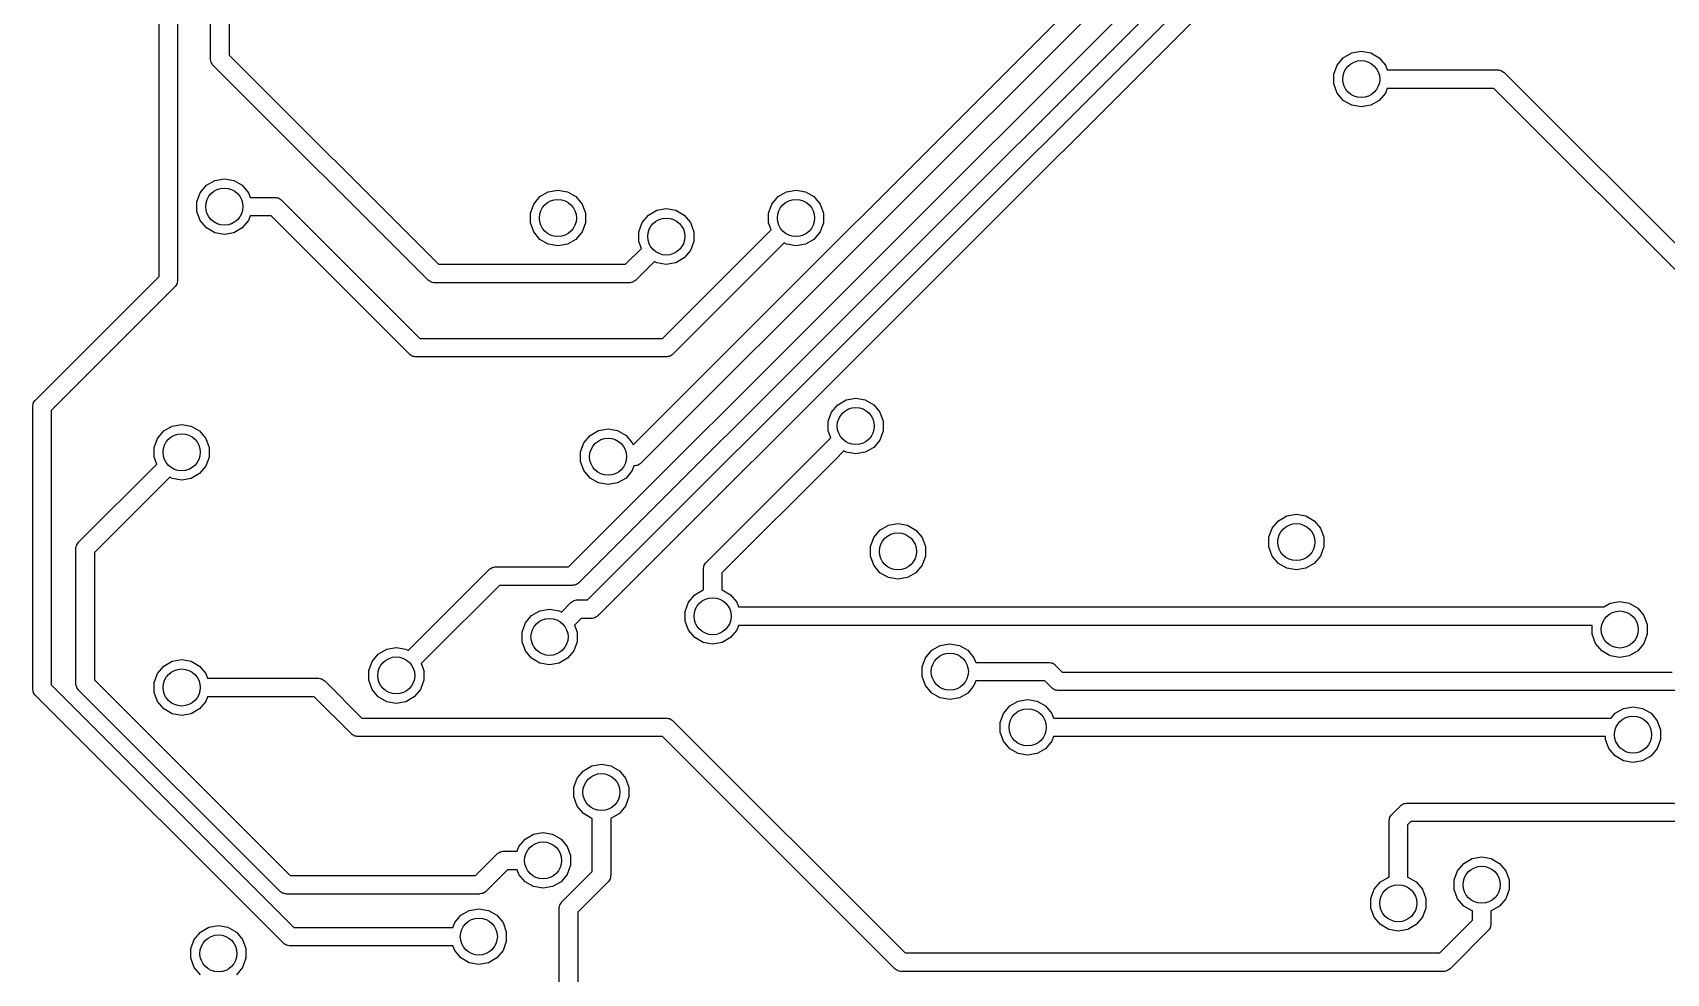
# Model space of a CAD drawing. Extents: x 0.7 to 29.5, y 0.5 to 30.7.
# Drawn here: x 0.66 to 18.29, y 10.64 to 20.8 of the extents above; entities that cross this region are included whole.
import ezdxf

# ---------------------------------------------------------------- set-up
doc = ezdxf.new("R2010")
doc.units = 0
doc.header["$MEASUREMENT"] = 0
doc.layers.add('BLACK', color=7, linetype='CONTINUOUS')

msp = doc.modelspace()

# ---------------------------------------------------------------- linework, layer by layer
at = {"layer": 'Black'}
for p, q in [((2.58108, 20.5189), (2.58108, 24.8879)), ((2.78109, 24.8879), (2.78109, 20.5603)), ((2.02649, 18.1699), (2.02649, 24.7041)), ((2.22649, 24.7455), (2.22649, 18.1285)), ((6.44616, 15.0331), (14.3438, 22.9307)), ((14.4559, 22.76), (6.55829, 14.8624)), ((7.14112, 16.35), (13.616, 22.8249)), ((13.7867, 22.7128), (7.22555, 16.1516)), ((6.65068, 14.6761), (13.6353, 21.6607)), ((13.7474, 21.49), (6.76282, 14.5054)), ((2.58185, 20.5146), (2.58108, 20.5189)), ((2.58147, 20.5102), (2.58185, 20.5146)), ((2.58485, 20.4976), (2.58147, 20.5102)), ((2.58712, 20.4847), (2.58485, 20.4976)), ((2.58932, 20.4809), (2.58712, 20.4847)), ((2.59045, 20.4767), (2.58932, 20.4809)), ((2.59795, 20.4659), (2.59045, 20.4767)), ((2.60448, 20.4546), (2.59795, 20.4659)), ((2.60785, 20.4518), (2.60448, 20.4546)), ((2.61037, 20.4482), (2.60785, 20.4518)), ((2.78109, 20.5603), (5.04142, 18.3)), ((14.7392, 20.4506), (14.8064, 20.5307)), ((14.8064, 20.5307), (14.897, 20.583)), ((14.897, 20.583), (15, 20.6011)), ((15, 20.6011), (15.103, 20.583)), ((15.103, 20.583), (15.1936, 20.5307)), ((15.1936, 20.5307), (15.2608, 20.4506)), ((4.92929, 18.1293), (2.61037, 20.4482)), ((14.7034, 20.3523), (14.7392, 20.4506)), ((14.7034, 20.2477), (14.7034, 20.3523)), ((15.2608, 20.4506), (15.2792, 20.4)), ((15.2792, 20.4), (16.4728, 20.4)), ((16.4728, 20.4), (16.4771, 20.3992)), ((16.4771, 20.3992), (16.4815, 20.3996)), ((16.4815, 20.3996), (16.4941, 20.3962)), ((16.4941, 20.3962), (16.507, 20.394)), ((16.507, 20.394), (16.5108, 20.3918)), ((16.5108, 20.3918), (16.515, 20.3906)), ((16.515, 20.3906), (16.5257, 20.3831)), ((16.5257, 20.3831), (16.537, 20.3766)), ((16.537, 20.3766), (16.5399, 20.3732)), ((16.5399, 20.3732), (16.5435, 20.3707)), ((16.5435, 20.3707), (21.0067, 15.9075)), ((14.7392, 20.1494), (14.7034, 20.2477)), ((14.8064, 20.0693), (14.7392, 20.1494)), ((15.2608, 20.1494), (15.1936, 20.0693)), ((15.2792, 20.2), (15.2608, 20.1494)), ((16.4313, 20.2), (15.2792, 20.2)), ((20.8652, 15.7661), (16.4313, 20.2)), ((14.897, 20.017), (14.8064, 20.0693)), ((15, 19.9989), (14.897, 20.017)), ((15.103, 20.017), (15, 19.9989)), ((15.1936, 20.0693), (15.103, 20.017)), ((2.6275, 19.206), (2.7305, 19.2241)), ((2.7305, 19.2241), (2.8335, 19.206)), ((2.43393, 18.9753), (2.4697, 19.0736)), ((2.4697, 19.0736), (2.53693, 19.1537)), ((2.53693, 19.1537), (2.6275, 19.206)), ((2.8335, 19.206), (2.92407, 19.1537)), ((2.92407, 19.1537), (2.9913, 19.0736)), ((2.9913, 19.0736), (3.00971, 19.023)), ((6.13643, 19.0307), (6.227, 19.083)), ((6.227, 19.083), (6.33, 19.1011)), ((6.33, 19.1011), (6.433, 19.083)), ((6.433, 19.083), (6.52357, 19.0307)), ((8.70643, 19.0307), (8.797, 19.083)), ((8.797, 19.083), (8.9, 19.1011)), ((8.9, 19.1011), (9.003, 19.083)), ((9.003, 19.083), (9.09357, 19.0307)), ((2.43393, 18.8707), (2.43393, 18.9753)), ((2.4697, 18.7724), (2.43393, 18.8707)), ((3.00971, 19.023), (3.277, 19.023)), ((3.277, 19.023), (3.28133, 19.0222)), ((3.28133, 19.0222), (3.28571, 19.0226)), ((3.28571, 19.0226), (3.29833, 19.0192)), ((3.29833, 19.0192), (3.3112, 19.017)), ((3.3112, 19.017), (3.31501, 19.0148)), ((3.31501, 19.0148), (3.31926, 19.0136)), ((3.31926, 19.0136), (3.32997, 19.0061)), ((3.32997, 19.0061), (3.34128, 18.9996)), ((3.34128, 18.9996), (3.34411, 18.9962)), ((3.34411, 18.9962), (3.34771, 18.9937)), ((3.34771, 18.9937), (4.84142, 17.5)), ((6.03343, 18.8523), (6.0692, 18.9506)), ((6.0692, 18.9506), (6.13643, 19.0307)), ((6.52357, 19.0307), (6.5908, 18.9506)), ((6.5908, 18.9506), (6.62657, 18.8523)), ((7.30643, 18.8307), (7.397, 18.883)), ((7.397, 18.883), (7.5, 18.9011)), ((7.5, 18.9011), (7.603, 18.883)), ((7.603, 18.883), (7.69357, 18.8307)), ((8.60343, 18.8523), (8.6392, 18.9506)), ((8.6392, 18.9506), (8.70643, 19.0307)), ((9.09357, 19.0307), (9.1608, 18.9506)), ((9.1608, 18.9506), (9.19657, 18.8523)), ((2.53693, 18.6923), (2.4697, 18.7724)), ((2.6275, 18.64), (2.53693, 18.6923)), ((2.92407, 18.6923), (2.8335, 18.64)), ((2.9913, 18.7724), (2.92407, 18.6923)), ((3.00971, 18.823), (2.9913, 18.7724)), ((3.23558, 18.823), (3.00971, 18.823)), ((4.72929, 17.3293), (3.23558, 18.823)), ((6.03343, 18.7477), (6.03343, 18.8523)), ((6.0692, 18.6494), (6.03343, 18.7477)), ((6.62657, 18.7477), (6.5908, 18.6494)), ((6.62657, 18.8523), (6.62657, 18.7477)), ((7.20343, 18.6523), (7.2392, 18.7506)), ((7.2392, 18.7506), (7.30643, 18.8307)), ((7.69357, 18.8307), (7.7608, 18.7506)), ((7.7608, 18.7506), (7.79657, 18.6523)), ((8.60343, 18.7477), (8.60343, 18.8523)), ((8.63088, 18.6723), (8.60343, 18.7477)), ((9.19657, 18.7477), (9.1608, 18.6494)), ((9.19657, 18.8523), (9.19657, 18.7477)), ((2.7305, 18.6219), (2.6275, 18.64)), ((2.8335, 18.64), (2.7305, 18.6219)), ((6.13643, 18.5693), (6.0692, 18.6494)), ((6.227, 18.517), (6.13643, 18.5693)), ((6.33, 18.4989), (6.227, 18.517)), ((6.433, 18.517), (6.33, 18.4989)), ((6.52357, 18.5693), (6.433, 18.517)), ((6.5908, 18.6494), (6.52357, 18.5693)), ((7.20343, 18.5477), (7.20343, 18.6523)), ((7.23088, 18.4723), (7.20343, 18.5477)), ((7.45858, 17.5), (8.63088, 18.6723)), ((8.77255, 18.5311), (7.57071, 17.3293)), ((7.79657, 18.5477), (7.7608, 18.4494)), ((7.79657, 18.6523), (7.79657, 18.5477)), ((8.797, 18.517), (8.77255, 18.5311)), ((8.9, 18.4989), (8.797, 18.517)), ((9.003, 18.517), (8.9, 18.4989)), ((9.09357, 18.5693), (9.003, 18.517)), ((9.1608, 18.6494), (9.09357, 18.5693)), ((7.05858, 18.3), (7.23088, 18.4723)), ((7.69357, 18.3693), (7.603, 18.317)), ((7.7608, 18.4494), (7.69357, 18.3693)), ((0.69129, 16.8347), (2.02649, 18.1699)), ((5.04142, 18.3), (7.05858, 18.3)), ((7.37255, 18.3311), (7.17071, 18.1293)), ((7.397, 18.317), (7.37255, 18.3311)), ((7.5, 18.2989), (7.397, 18.317)), ((7.603, 18.317), (7.5, 18.2989)), ((2.1972, 18.0578), (0.862, 16.7226)), ((2.19972, 18.0614), (2.1972, 18.0578)), ((2.20309, 18.0642), (2.19972, 18.0614)), ((2.20962, 18.0755), (2.20309, 18.0642)), ((2.21712, 18.0862), (2.20962, 18.0755)), ((2.21826, 18.0905), (2.21712, 18.0862)), ((2.22046, 18.0943), (2.21826, 18.0905)), ((2.22273, 18.1072), (2.22046, 18.0943)), ((2.22611, 18.1198), (2.22273, 18.1072)), ((2.22649, 18.1285), (2.22572, 18.1242)), ((2.22572, 18.1242), (2.22611, 18.1198)), ((4.93289, 18.1268), (4.92929, 18.1293)), ((4.93572, 18.1234), (4.93289, 18.1268)), ((4.94703, 18.1169), (4.93572, 18.1234)), ((4.95774, 18.1094), (4.94703, 18.1169)), ((4.96199, 18.1082), (4.95774, 18.1094)), ((4.9658, 18.106), (4.96199, 18.1082)), ((4.97867, 18.1038), (4.9658, 18.106)), ((4.99128, 18.1004), (4.97867, 18.1038)), ((4.99567, 18.1008), (4.99128, 18.1004)), ((5, 18.1), (4.99567, 18.1008)), ((7.1, 18.1), (5, 18.1)), ((7.10433, 18.1008), (7.1, 18.1)), ((7.10872, 18.1004), (7.10433, 18.1008)), ((7.12133, 18.1038), (7.10872, 18.1004)), ((7.1342, 18.106), (7.12133, 18.1038)), ((7.13801, 18.1082), (7.1342, 18.106)), ((7.14226, 18.1094), (7.13801, 18.1082)), ((7.15297, 18.1169), (7.14226, 18.1094)), ((7.16428, 18.1234), (7.15297, 18.1169)), ((7.16711, 18.1268), (7.16428, 18.1234)), ((7.17071, 18.1293), (7.16711, 18.1268)), ((4.84142, 17.5), (7.3, 17.5)), ((7.3, 17.5), (7.45858, 17.5)), ((4.73289, 17.3268), (4.72929, 17.3293)), ((4.73572, 17.3234), (4.73289, 17.3268)), ((4.74704, 17.3169), (4.73572, 17.3234)), ((4.75774, 17.3094), (4.74704, 17.3169)), ((4.76199, 17.3082), (4.75774, 17.3094)), ((4.7658, 17.306), (4.76199, 17.3082)), ((4.77867, 17.3038), (4.7658, 17.306)), ((4.79128, 17.3004), (4.77867, 17.3038)), ((4.79567, 17.3008), (4.79128, 17.3004)), ((4.8, 17.3), (4.79567, 17.3008)), ((7.3, 17.3), (4.8, 17.3)), ((7.5, 17.3), (7.3, 17.3)), ((7.50433, 17.3008), (7.5, 17.3)), ((7.50871, 17.3004), (7.50433, 17.3008)), ((7.52133, 17.3038), (7.50871, 17.3004)), ((7.5342, 17.306), (7.52133, 17.3038)), ((7.53801, 17.3082), (7.5342, 17.306)), ((7.54226, 17.3094), (7.53801, 17.3082)), ((7.55297, 17.3169), (7.54226, 17.3094)), ((7.56428, 17.3234), (7.55297, 17.3169)), ((7.56711, 17.3268), (7.56428, 17.3234)), ((7.57071, 17.3293), (7.56711, 17.3268)), ((0.662, 16.764), (0.66276, 16.7683)), ((0.662, 13.716), (0.662, 16.764)), ((0.66238, 16.7727), (0.66576, 16.7853)), ((0.66276, 16.7683), (0.66238, 16.7727)), ((0.66576, 16.7853), (0.66803, 16.7982)), ((0.66803, 16.7982), (0.67023, 16.802)), ((0.67023, 16.802), (0.67137, 16.8063)), ((0.67137, 16.8063), (0.67887, 16.817)), ((0.67887, 16.817), (0.6854, 16.8283)), ((0.6854, 16.8283), (0.68876, 16.8311)), ((0.68876, 16.8311), (0.69129, 16.8347)), ((9.28444, 16.7038), (9.35166, 16.784)), ((9.35166, 16.784), (9.44224, 16.8362)), ((9.44224, 16.8362), (9.54524, 16.8544)), ((9.54524, 16.8544), (9.64823, 16.8362)), ((9.64823, 16.8362), (9.73881, 16.784)), ((9.73881, 16.784), (9.80604, 16.7038)), ((0.862, 16.7226), (0.862, 13.7574)), ((9.24867, 16.6056), (9.28444, 16.7038)), ((9.24867, 16.501), (9.24867, 16.6056)), ((9.80604, 16.7038), (9.84181, 16.6056)), ((9.84181, 16.6056), (9.84181, 16.501)), ((1.97343, 16.3223), (2.0092, 16.4206)), ((2.0092, 16.4206), (2.07643, 16.5007)), ((2.07643, 16.5007), (2.167, 16.553)), ((2.167, 16.553), (2.27, 16.5711)), ((2.27, 16.5711), (2.373, 16.553)), ((2.373, 16.553), (2.46357, 16.5007)), ((2.46357, 16.5007), (2.5308, 16.4206)), ((2.5308, 16.4206), (2.56657, 16.3223)), ((6.6112, 16.3729), (6.67842, 16.453)), ((6.67842, 16.453), (6.769, 16.5053)), ((6.769, 16.5053), (6.872, 16.5235)), ((6.872, 16.5235), (6.975, 16.5053)), ((6.975, 16.5053), (7.06557, 16.453)), ((7.06557, 16.453), (7.1328, 16.3729)), ((9.17453, 16.324), (9.27611, 16.4256)), ((9.27611, 16.4256), (9.24867, 16.501)), ((9.80604, 16.4027), (9.73881, 16.3226)), ((9.84181, 16.501), (9.80604, 16.4027)), ((1.97343, 16.2177), (1.97343, 16.3223)), ((2.56657, 16.3223), (2.56657, 16.2177)), ((6.57543, 16.2746), (6.6112, 16.3729)), ((6.57543, 16.17), (6.57543, 16.2746)), ((7.1328, 16.3729), (7.14112, 16.35)), ((7.92929, 15.0787), (9.17452, 16.324)), ((9.17452, 16.324), (9.17453, 16.324)), ((9.41779, 16.2844), (9.31595, 16.1826)), ((9.44224, 16.2703), (9.41779, 16.2844)), ((9.54524, 16.2521), (9.44224, 16.2703)), ((9.64823, 16.2703), (9.54524, 16.2521)), ((9.73881, 16.3226), (9.64823, 16.2703)), ((1.15789, 15.2993), (2.00088, 16.1423)), ((2.00088, 16.1423), (1.97343, 16.2177)), ((2.5308, 16.1194), (2.46357, 16.0393)), ((2.56657, 16.2177), (2.5308, 16.1194)), ((6.6112, 16.0718), (6.57543, 16.17)), ((6.67842, 15.9916), (6.6112, 16.0718)), ((7.1328, 16.0718), (7.06557, 15.9916)), ((7.15121, 16.1223), (7.1328, 16.0718)), ((7.15484, 16.1223), (7.15121, 16.1223)), ((7.15917, 16.1231), (7.15484, 16.1223)), ((7.16355, 16.1227), (7.15917, 16.1231)), ((7.17617, 16.1261), (7.16355, 16.1227)), ((7.18904, 16.1284), (7.17617, 16.1261)), ((7.19285, 16.1306), (7.18904, 16.1284)), ((7.1971, 16.1317), (7.19285, 16.1306)), ((7.20781, 16.1392), (7.1971, 16.1317)), ((7.21912, 16.1457), (7.20781, 16.1392)), ((7.22195, 16.1491), (7.21912, 16.1457)), ((7.22555, 16.1516), (7.22195, 16.1491)), ((9.31595, 16.1826), (8.1, 14.9666)), ((9.31595, 16.1826), (9.31595, 16.1826)), ((2.14255, 16.0011), (1.3286, 15.1872)), ((2.167, 15.987), (2.14255, 16.0011)), ((2.27, 15.9689), (2.167, 15.987)), ((2.373, 15.987), (2.27, 15.9689)), ((2.46357, 16.0393), (2.373, 15.987)), ((6.769, 15.9393), (6.67842, 15.9916)), ((6.872, 15.9212), (6.769, 15.9393)), ((6.975, 15.9393), (6.872, 15.9212)), ((7.06557, 15.9916), (6.975, 15.9393)), ((14.0392, 15.4506), (14.1064, 15.5307)), ((14.1064, 15.5307), (14.197, 15.583)), ((14.197, 15.583), (14.3, 15.6011)), ((14.3, 15.6011), (14.403, 15.583)), ((14.403, 15.583), (14.4936, 15.5307)), ((14.4936, 15.5307), (14.5608, 15.4506)), ((9.70343, 15.2523), (9.7392, 15.3506)), ((9.7392, 15.3506), (9.80643, 15.4307)), ((9.80643, 15.4307), (9.897, 15.483)), ((9.897, 15.483), (10, 15.5011)), ((10, 15.5011), (10.103, 15.483)), ((10.103, 15.483), (10.1936, 15.4307)), ((10.1936, 15.4307), (10.2608, 15.3506)), ((10.2608, 15.3506), (10.2966, 15.2523)), ((14.0034, 15.3523), (14.0392, 15.4506)), ((14.0034, 15.2477), (14.0034, 15.3523)), ((14.5608, 15.4506), (14.5966, 15.3523)), ((14.5966, 15.3523), (14.5966, 15.2477)), ((1.1286, 15.2286), (1.12936, 15.2329)), ((1.1286, 13.7714), (1.1286, 15.2286)), ((1.12898, 15.2373), (1.13236, 15.2499)), ((1.12936, 15.2329), (1.12898, 15.2373)), ((1.13236, 15.2499), (1.13463, 15.2628)), ((1.13463, 15.2628), (1.13683, 15.2666)), ((1.13683, 15.2666), (1.13797, 15.2709)), ((1.13797, 15.2709), (1.14547, 15.2816)), ((1.14547, 15.2816), (1.152, 15.2929)), ((1.152, 15.2929), (1.15536, 15.2957)), ((1.15536, 15.2957), (1.15789, 15.2993)), ((1.3286, 15.1872), (1.3286, 13.8128)), ((9.70343, 15.1477), (9.70343, 15.2523)), ((10.2966, 15.2523), (10.2966, 15.1477)), ((14.0392, 15.1494), (14.0034, 15.2477)), ((14.5966, 15.2477), (14.5608, 15.1494)), ((4.81513, 14.2307), (5.5882, 15.0038)), ((5.5882, 15.0038), (5.5918, 15.0063)), ((5.5918, 15.0063), (5.59463, 15.0097)), ((5.59463, 15.0097), (5.60595, 15.0162)), ((5.60595, 15.0162), (5.61665, 15.0237)), ((5.61665, 15.0237), (5.6209, 15.0248)), ((5.6209, 15.0248), (5.62471, 15.0271)), ((5.62471, 15.0271), (5.63758, 15.0293)), ((5.63758, 15.0293), (5.6502, 15.0327)), ((5.6502, 15.0327), (5.65458, 15.0323)), ((5.65458, 15.0323), (5.65891, 15.0331)), ((5.65891, 15.0331), (6.44616, 15.0331)), ((7.9, 15.008), (7.90076, 15.0124)), ((7.9, 14.7835), (7.9, 15.008)), ((7.90038, 15.0167), (7.90376, 15.0294)), ((7.90076, 15.0124), (7.90038, 15.0167)), ((7.90376, 15.0294), (7.90603, 15.0422)), ((7.90603, 15.0422), (7.90823, 15.046)), ((7.90823, 15.046), (7.90937, 15.0503)), ((7.90937, 15.0503), (7.91687, 15.061)), ((7.91687, 15.061), (7.9234, 15.0723)), ((7.9234, 15.0723), (7.92676, 15.0751)), ((7.92676, 15.0751), (7.92929, 15.0787)), ((9.7392, 15.0494), (9.70343, 15.1477)), ((9.80643, 14.9693), (9.7392, 15.0494)), ((10.2608, 15.0494), (10.1936, 14.9693)), ((10.2966, 15.1477), (10.2608, 15.0494)), ((14.1064, 15.0693), (14.0392, 15.1494)), ((14.197, 15.017), (14.1064, 15.0693)), ((14.3, 14.9989), (14.197, 15.017)), ((14.403, 15.017), (14.3, 14.9989)), ((14.4936, 15.0693), (14.403, 15.017)), ((14.5608, 15.1494), (14.4936, 15.0693)), ((5.70033, 14.8331), (4.95655, 14.0893)), ((6.48758, 14.8331), (5.70033, 14.8331)), ((6.49192, 14.8338), (6.48758, 14.8331)), ((6.4963, 14.8335), (6.49192, 14.8338)), ((6.50892, 14.8368), (6.4963, 14.8335)), ((6.52178, 14.8391), (6.50892, 14.8368)), ((6.52559, 14.8413), (6.52178, 14.8391)), ((6.52984, 14.8425), (6.52559, 14.8413)), ((6.54055, 14.8499), (6.52984, 14.8425)), ((6.55186, 14.8565), (6.54055, 14.8499)), ((6.55469, 14.8598), (6.55186, 14.8565)), ((6.55829, 14.8624), (6.55469, 14.8598)), ((8.1, 14.9666), (8.1, 14.7835)), ((9.897, 14.917), (9.80643, 14.9693)), ((10, 14.8989), (9.897, 14.917)), ((10.103, 14.917), (10, 14.8989)), ((10.1936, 14.9693), (10.103, 14.917)), ((6.36744, 14.545), (6.46928, 14.6468)), ((6.46928, 14.6468), (6.47288, 14.6494)), ((6.47288, 14.6494), (6.47571, 14.6527)), ((6.47571, 14.6527), (6.48703, 14.6593)), ((6.48703, 14.6593), (6.49773, 14.6667)), ((6.49773, 14.6667), (6.50198, 14.6679)), ((6.50198, 14.6679), (6.50579, 14.6701)), ((6.50579, 14.6701), (6.51865, 14.6724)), ((6.51865, 14.6724), (6.53127, 14.6757)), ((6.53127, 14.6757), (6.53566, 14.6754)), ((6.53566, 14.6754), (6.53999, 14.6761)), ((6.53999, 14.6761), (6.65068, 14.6761)), ((7.70343, 14.5523), (7.7392, 14.6506)), ((7.7392, 14.6506), (7.80643, 14.7307)), ((7.80643, 14.7307), (7.897, 14.783)), ((7.897, 14.783), (7.9, 14.7835)), ((8.1, 14.7835), (8.103, 14.783)), ((8.103, 14.783), (8.19357, 14.7307)), ((8.19357, 14.7307), (8.2608, 14.6506)), ((8.2608, 14.6506), (8.27921, 14.6)), ((17.6185, 14.6), (17.687, 14.6395)), ((17.687, 14.6395), (17.79, 14.6577)), ((17.79, 14.6577), (17.893, 14.6395)), ((17.893, 14.6395), (17.9835, 14.5872)), ((5.97919, 14.4267), (6.04642, 14.5068)), ((6.04642, 14.5068), (6.13699, 14.5591)), ((6.13699, 14.5591), (6.23999, 14.5773)), ((6.23999, 14.5773), (6.34299, 14.5591)), ((6.34299, 14.5591), (6.36744, 14.545)), ((6.58141, 14.4761), (6.50911, 14.4038)), ((6.6921, 14.4761), (6.58141, 14.4761)), ((6.69644, 14.4769), (6.6921, 14.4761)), ((6.70082, 14.4765), (6.69644, 14.4769)), ((6.71344, 14.4799), (6.70082, 14.4765)), ((6.72631, 14.4821), (6.71344, 14.4799)), ((6.73012, 14.4843), (6.72631, 14.4821)), ((6.73437, 14.4855), (6.73012, 14.4843)), ((6.74507, 14.493), (6.73437, 14.4855)), ((6.75638, 14.4995), (6.74507, 14.493)), ((6.75921, 14.5029), (6.75638, 14.4995)), ((6.76282, 14.5054), (6.75921, 14.5029)), ((7.70343, 14.4477), (7.70343, 14.5523)), ((8.27921, 14.6), (17.6185, 14.6)), ((17.9835, 14.5872), (18.0508, 14.5071)), ((18.0508, 14.5071), (18.0865, 14.4088)), ((5.94342, 14.3284), (5.97919, 14.4267)), ((5.94342, 14.2238), (5.94342, 14.3284)), ((6.50911, 14.4038), (6.53656, 14.3284)), ((6.53656, 14.3284), (6.53656, 14.2238)), ((7.7392, 14.3494), (7.70343, 14.4477)), ((7.80643, 14.2693), (7.7392, 14.3494)), ((8.2608, 14.3494), (8.19357, 14.2693)), ((8.27921, 14.4), (8.2608, 14.3494)), ((17.4934, 14.4), (8.27921, 14.4)), ((17.4934, 14.3043), (17.4934, 14.4)), ((17.5292, 14.206), (17.4934, 14.3043)), ((18.0865, 14.3043), (18.0508, 14.206)), ((18.0865, 14.4088), (18.0865, 14.3043)), ((4.39227, 14.0907), (4.48284, 14.143)), ((4.48284, 14.143), (4.58584, 14.1612)), ((4.58584, 14.1612), (4.68884, 14.143)), ((4.68884, 14.143), (4.71329, 14.1289)), ((4.71329, 14.1289), (4.81512, 14.2307)), ((4.81512, 14.2307), (4.81513, 14.2307)), ((5.97919, 14.1255), (5.94342, 14.2238)), ((6.04642, 14.0454), (5.97919, 14.1255)), ((6.50079, 14.1255), (6.43356, 14.0454)), ((6.53656, 14.2238), (6.50079, 14.1255)), ((7.897, 14.217), (7.80643, 14.2693)), ((8, 14.1989), (7.897, 14.217)), ((8.103, 14.217), (8, 14.1989)), ((8.19357, 14.2693), (8.103, 14.217)), ((10.2992, 14.0516), (10.3664, 14.1317)), ((10.3664, 14.1317), (10.457, 14.184)), ((10.457, 14.184), (10.56, 14.2022)), ((10.56, 14.2022), (10.663, 14.184)), ((10.663, 14.184), (10.7536, 14.1317)), ((10.7536, 14.1317), (10.8208, 14.0516)), ((17.5964, 14.1259), (17.5292, 14.206)), ((17.687, 14.0736), (17.5964, 14.1259)), ((17.9835, 14.1259), (17.893, 14.0736)), ((18.0508, 14.206), (17.9835, 14.1259)), ((2.0092, 13.8806), (2.07643, 13.9607)), ((2.07643, 13.9607), (2.167, 14.013)), ((2.167, 14.013), (2.27, 14.0311)), ((2.27, 14.0311), (2.373, 14.013)), ((2.373, 14.013), (2.46357, 13.9607)), ((2.46357, 13.9607), (2.5308, 13.8806)), ((4.28927, 13.9123), (4.32504, 14.0106)), ((4.32504, 14.0106), (4.39227, 14.0907)), ((4.95655, 14.0893), (4.85496, 13.9877)), ((4.85496, 13.9877), (4.88241, 13.9123)), ((4.95655, 14.0893), (4.95655, 14.0893)), ((6.13699, 13.9931), (6.04642, 14.0454)), ((6.23999, 13.975), (6.13699, 13.9931)), ((6.34299, 13.9931), (6.23999, 13.975)), ((6.43356, 14.0454), (6.34299, 13.9931)), ((10.2634, 13.9533), (10.2992, 14.0516)), ((10.2634, 13.8487), (10.2634, 13.9533)), ((10.8208, 14.0516), (10.8392, 14.001)), ((10.8392, 14.001), (10.9843, 14.001)), ((10.9843, 14.001), (11.6278, 14.001)), ((11.6278, 14.001), (11.6321, 14.0003)), ((11.6321, 14.0003), (11.6365, 14.0006)), ((11.6365, 14.0006), (11.6491, 13.9973)), ((11.6491, 13.9973), (11.662, 13.995)), ((11.662, 13.995), (11.6658, 13.9928)), ((11.6658, 13.9928), (11.67, 13.9916)), ((11.67, 13.9916), (11.6808, 13.9842)), ((11.6808, 13.9842), (11.6921, 13.9776)), ((11.6921, 13.9776), (11.6949, 13.9743)), ((11.6949, 13.9743), (11.6985, 13.9717)), ((11.6985, 13.9717), (11.7737, 13.8965)), ((17.79, 14.0554), (17.687, 14.0736)), ((17.893, 14.0736), (17.79, 14.0554)), ((0.862, 13.7574), (3.47943, 11.14)), ((1.12936, 13.7671), (1.1286, 13.7714)), ((1.12898, 13.7627), (1.12936, 13.7671)), ((1.13236, 13.7501), (1.12898, 13.7627)), ((1.3286, 13.8128), (3.44142, 11.7)), ((1.97343, 13.7823), (2.0092, 13.8806)), ((1.97343, 13.6777), (1.97343, 13.7823)), ((2.5308, 13.8806), (2.54921, 13.83)), ((2.54921, 13.83), (3.74276, 13.83)), ((3.74276, 13.83), (3.7471, 13.8292)), ((3.7471, 13.8292), (3.75148, 13.8296)), ((3.75148, 13.8296), (3.7641, 13.8262)), ((3.7641, 13.8262), (3.77696, 13.824)), ((3.77696, 13.824), (3.78077, 13.8218)), ((3.78077, 13.8218), (3.78502, 13.8206)), ((3.78502, 13.8206), (3.79573, 13.8131)), ((3.79573, 13.8131), (3.80704, 13.8066)), ((3.80704, 13.8066), (3.80987, 13.8032)), ((3.80987, 13.8032), (3.81347, 13.8007)), ((3.81347, 13.8007), (4.21418, 13.4)), ((4.28927, 13.8077), (4.28927, 13.9123)), ((4.32504, 13.7094), (4.28927, 13.8077)), ((4.88241, 13.8077), (4.84664, 13.7094)), ((4.88241, 13.9123), (4.88241, 13.8077)), ((10.2992, 13.7504), (10.2634, 13.8487)), ((10.8392, 13.801), (10.8208, 13.7504)), ((10.9843, 13.801), (10.8392, 13.801)), ((11.5864, 13.801), (10.9843, 13.801)), ((11.6616, 13.7258), (11.5864, 13.801)), ((11.7737, 13.8965), (18.3551, 13.8965)), ((0.66276, 13.7117), (0.662, 13.716)), ((0.66238, 13.7073), (0.66276, 13.7117)), ((0.66576, 13.6947), (0.66238, 13.7073)), ((0.66803, 13.6818), (0.66576, 13.6947)), ((0.67023, 13.678), (0.66803, 13.6818)), ((0.67137, 13.6737), (0.67023, 13.678)), ((0.67887, 13.663), (0.67137, 13.6737)), ((0.6854, 13.6517), (0.67887, 13.663)), ((0.68876, 13.6489), (0.6854, 13.6517)), ((0.69129, 13.6453), (0.68876, 13.6489)), ((3.3673, 10.9693), (0.69129, 13.6453)), ((1.13463, 13.7372), (1.13236, 13.7501)), ((1.13683, 13.7334), (1.13463, 13.7372)), ((1.13797, 13.7291), (1.13683, 13.7334)), ((1.14547, 13.7184), (1.13797, 13.7291)), ((1.152, 13.7071), (1.14547, 13.7184)), ((1.15536, 13.7043), (1.152, 13.7071)), ((1.15789, 13.7007), (1.15536, 13.7043)), ((3.32929, 11.5293), (1.15789, 13.7007)), ((2.0092, 13.5794), (1.97343, 13.6777)), ((2.07643, 13.4993), (2.0092, 13.5794)), ((2.5308, 13.5794), (2.46357, 13.4993)), ((2.54921, 13.63), (2.5308, 13.5794)), ((3.70134, 13.63), (2.54921, 13.63)), ((4.10205, 13.2293), (3.70134, 13.63)), ((4.39227, 13.6293), (4.32504, 13.7094)), ((4.48284, 13.577), (4.39227, 13.6293)), ((4.58584, 13.5589), (4.48284, 13.577)), ((4.68884, 13.577), (4.58584, 13.5589)), ((4.77941, 13.6293), (4.68884, 13.577)), ((4.84664, 13.7094), (4.77941, 13.6293)), ((10.3664, 13.6703), (10.2992, 13.7504)), ((10.457, 13.618), (10.3664, 13.6703)), ((10.56, 13.5999), (10.457, 13.618)), ((10.663, 13.618), (10.56, 13.5999)), ((10.7536, 13.6703), (10.663, 13.618)), ((10.8208, 13.7504), (10.7536, 13.6703)), ((11.2064, 13.5307), (11.297, 13.583)), ((11.297, 13.583), (11.4, 13.6011)), ((11.4, 13.6011), (11.503, 13.583)), ((11.503, 13.583), (11.5936, 13.5307)), ((11.6652, 13.7233), (11.6616, 13.7258)), ((11.668, 13.7199), (11.6652, 13.7233)), ((11.6793, 13.7134), (11.668, 13.7199)), ((11.69, 13.7059), (11.6793, 13.7134)), ((11.6943, 13.7048), (11.69, 13.7059)), ((11.6981, 13.7026), (11.6943, 13.7048)), ((11.7109, 13.7003), (11.6981, 13.7026)), ((11.7236, 13.6969), (11.7109, 13.7003)), ((11.7279, 13.6973), (11.7236, 13.6969)), ((11.7323, 13.6965), (11.7279, 13.6973)), ((18.3965, 13.6965), (11.7323, 13.6965)), ((2.167, 13.447), (2.07643, 13.4993)), ((2.27, 13.4289), (2.167, 13.447)), ((2.373, 13.447), (2.27, 13.4289)), ((2.46357, 13.4993), (2.373, 13.447)), ((4.21418, 13.4), (7.5, 13.4)), ((7.5, 13.4), (7.50433, 13.3992)), ((7.50433, 13.3992), (7.50871, 13.3996)), ((7.50871, 13.3996), (7.52133, 13.3962)), ((11.1034, 13.3523), (11.1392, 13.4506)), ((11.1392, 13.4506), (11.2064, 13.5307)), ((11.5936, 13.5307), (11.6608, 13.4506)), ((11.6608, 13.4506), (11.6792, 13.4)), ((11.6792, 13.4), (17.6968, 13.4)), ((17.6968, 13.4), (17.7403, 13.4518)), ((17.7403, 13.4518), (17.8308, 13.504)), ((17.8308, 13.504), (17.9338, 13.5222)), ((17.9338, 13.5222), (18.0368, 13.504)), ((18.0368, 13.504), (18.1274, 13.4518)), ((18.1274, 13.4518), (18.1946, 13.3716)), ((4.10566, 13.2268), (4.10205, 13.2293)), ((4.10848, 13.2234), (4.10566, 13.2268)), ((4.11979, 13.2169), (4.10848, 13.2234)), ((7.52133, 13.3962), (7.5342, 13.394)), ((7.5342, 13.394), (7.53801, 13.3918)), ((7.53801, 13.3918), (7.54226, 13.3906)), ((7.54226, 13.3906), (7.55297, 13.3831)), ((7.55297, 13.3831), (7.56428, 13.3766)), ((7.56428, 13.3766), (7.56711, 13.3732)), ((7.56711, 13.3732), (7.57071, 13.3707)), ((7.57071, 13.3707), (10.0774, 10.864)), ((11.1034, 13.2477), (11.1034, 13.3523)), ((11.1392, 13.1494), (11.1034, 13.2477)), ((18.1946, 13.3716), (18.2304, 13.2734)), ((18.2304, 13.2734), (18.2304, 13.1688)), ((4.1305, 13.2094), (4.11979, 13.2169)), ((4.13475, 13.2082), (4.1305, 13.2094)), ((4.13856, 13.206), (4.13475, 13.2082)), ((4.15143, 13.2038), (4.13856, 13.206)), ((4.16405, 13.2004), (4.15143, 13.2038)), ((4.16843, 13.2008), (4.16405, 13.2004)), ((4.17276, 13.2), (4.16843, 13.2008)), ((7.45858, 13.2), (4.17276, 13.2)), ((9.96528, 10.6933), (7.45858, 13.2)), ((11.2064, 13.0693), (11.1392, 13.1494)), ((11.297, 13.017), (11.2064, 13.0693)), ((11.5936, 13.0693), (11.503, 13.017)), ((11.6608, 13.1494), (11.5936, 13.0693)), ((11.6792, 13.2), (11.6608, 13.1494)), ((17.6373, 13.2), (11.6792, 13.2)), ((17.6373, 13.1688), (17.6373, 13.2)), ((17.673, 13.0705), (17.6373, 13.1688)), ((17.7403, 12.9904), (17.673, 13.0705)), ((18.1946, 13.0705), (18.1274, 12.9904)), ((18.2304, 13.1688), (18.1946, 13.0705)), ((6.60643, 12.8307), (6.697, 12.883)), ((6.697, 12.883), (6.8, 12.9011)), ((6.8, 12.9011), (6.903, 12.883)), ((6.903, 12.883), (6.99357, 12.8307)), ((11.4, 12.9989), (11.297, 13.017)), ((11.503, 13.017), (11.4, 12.9989)), ((17.8308, 12.9381), (17.7403, 12.9904)), ((17.9338, 12.9199), (17.8308, 12.9381)), ((18.0368, 12.9381), (17.9338, 12.9199)), ((18.1274, 12.9904), (18.0368, 12.9381)), ((6.50343, 12.6523), (6.5392, 12.7506)), ((6.5392, 12.7506), (6.60643, 12.8307)), ((6.99357, 12.8307), (7.0608, 12.7506)), ((7.0608, 12.7506), (7.09657, 12.6523)), ((6.50343, 12.5477), (6.50343, 12.6523)), ((6.5392, 12.4494), (6.50343, 12.5477)), ((7.09657, 12.5477), (7.0608, 12.4494)), ((7.09657, 12.6523), (7.09657, 12.5477)), ((6.60643, 12.3693), (6.5392, 12.4494)), ((6.697, 12.317), (6.60643, 12.3693)), ((6.99357, 12.3693), (6.903, 12.317)), ((7.0608, 12.4494), (6.99357, 12.3693)), ((15.3169, 12.3415), (15.3234, 12.3528)), ((15.3234, 12.3528), (15.3268, 12.3556)), ((15.3268, 12.3556), (15.3293, 12.3592)), ((15.3293, 12.3592), (15.4233, 12.4532)), ((15.4233, 12.4532), (15.4269, 12.4557)), ((15.4269, 12.4557), (15.4297, 12.4591)), ((15.4297, 12.4591), (15.441, 12.4656)), ((15.441, 12.4656), (15.4517, 12.4731)), ((15.4517, 12.4731), (15.456, 12.4743)), ((15.456, 12.4743), (15.4598, 12.4765)), ((15.4598, 12.4765), (15.4727, 12.4787)), ((15.4727, 12.4787), (15.4853, 12.4821)), ((15.4853, 12.4821), (15.4897, 12.4817)), ((15.4897, 12.4817), (15.494, 12.4825)), ((15.494, 12.4825), (20.9771, 12.4825)), ((6.7, 12.3165), (6.697, 12.317)), ((6.7, 11.7414), (6.7, 12.3165)), ((6.903, 12.317), (6.9, 12.3165)), ((6.9, 12.3165), (6.9, 11.7)), ((15.3, 12.2885), (15.3008, 12.2928)), ((15.3, 11.6835), (15.3, 12.2885)), ((15.3004, 12.2972), (15.3038, 12.3098)), ((15.3008, 12.2928), (15.3004, 12.2972)), ((15.3038, 12.3098), (15.306, 12.3227)), ((15.306, 12.3227), (15.3082, 12.3265)), ((15.3082, 12.3265), (15.3094, 12.3308)), ((15.3094, 12.3308), (15.3169, 12.3415)), ((15.5354, 12.2825), (15.5, 12.2471)), ((15.5, 12.2471), (15.5, 11.6835)), ((21.0185, 12.2825), (15.5354, 12.2825)), ((5.89152, 11.9627), (5.90993, 12.0133)), ((5.90993, 12.0133), (5.97716, 12.0934)), ((5.97716, 12.0934), (6.06773, 12.1457)), ((6.06773, 12.1457), (6.17073, 12.1638)), ((6.17073, 12.1638), (6.27373, 12.1457)), ((6.27373, 12.1457), (6.3643, 12.0934)), ((6.3643, 12.0934), (6.43153, 12.0133)), ((6.43153, 12.0133), (6.4673, 11.915)), ((5.44234, 11.7), (5.67575, 11.9334)), ((5.67575, 11.9334), (5.67936, 11.9359)), ((5.67936, 11.9359), (5.68219, 11.9393)), ((5.68219, 11.9393), (5.6935, 11.9458)), ((5.6935, 11.9458), (5.7042, 11.9533)), ((5.7042, 11.9533), (5.70845, 11.9545)), ((5.70845, 11.9545), (5.71226, 11.9567)), ((5.71226, 11.9567), (5.72513, 11.9589)), ((5.72513, 11.9589), (5.73775, 11.9623)), ((5.73775, 11.9623), (5.74213, 11.9619)), ((5.74213, 11.9619), (5.74646, 11.9627)), ((5.74646, 11.9627), (5.89152, 11.9627)), ((6.4673, 11.915), (6.4673, 11.8104)), ((16.0392, 11.7506), (16.1064, 11.8307)), ((16.1064, 11.8307), (16.197, 11.883)), ((16.197, 11.883), (16.3, 11.9011)), ((16.3, 11.9011), (16.403, 11.883)), ((16.403, 11.883), (16.4936, 11.8307)), ((16.4936, 11.8307), (16.5608, 11.7506)), ((3.44142, 11.7), (5.44234, 11.7)), ((5.78789, 11.7627), (5.55447, 11.5293)), ((5.89152, 11.7627), (5.78789, 11.7627)), ((5.90993, 11.7121), (5.89152, 11.7627)), ((5.97716, 11.632), (5.90993, 11.7121)), ((6.43153, 11.7121), (6.3643, 11.632)), ((6.37334, 11.4148), (6.7, 11.7414)), ((6.4673, 11.8104), (6.43153, 11.7121)), ((6.88314, 11.647), (6.8766, 11.6357)), ((6.89063, 11.6577), (6.88314, 11.647)), ((6.89177, 11.662), (6.89063, 11.6577)), ((6.89397, 11.6658), (6.89177, 11.662)), ((6.89624, 11.6787), (6.89397, 11.6658)), ((6.89962, 11.6913), (6.89624, 11.6787)), ((6.9, 11.7), (6.89924, 11.6957)), ((6.89924, 11.6957), (6.89962, 11.6913)), ((15.2064, 11.6307), (15.297, 11.683)), ((15.297, 11.683), (15.3, 11.6835)), ((15.5, 11.6835), (15.503, 11.683)), ((15.503, 11.683), (15.5936, 11.6307)), ((16.0034, 11.6523), (16.0392, 11.7506)), ((16.0034, 11.5477), (16.0034, 11.6523)), ((16.5608, 11.7506), (16.5966, 11.6523)), ((16.5966, 11.6523), (16.5966, 11.5477)), ((3.33289, 11.5268), (3.32929, 11.5293)), ((3.33572, 11.5234), (3.33289, 11.5268)), ((3.34703, 11.5169), (3.33572, 11.5234)), ((3.35774, 11.5094), (3.34703, 11.5169)), ((3.36199, 11.5082), (3.35774, 11.5094)), ((3.3658, 11.506), (3.36199, 11.5082)), ((3.37867, 11.5038), (3.3658, 11.506)), ((3.39128, 11.5004), (3.37867, 11.5038)), ((3.39567, 11.5008), (3.39128, 11.5004)), ((3.4, 11.5), (3.39567, 11.5008)), ((5.48376, 11.5), (3.4, 11.5)), ((5.4881, 11.5008), (5.48376, 11.5)), ((5.49248, 11.5004), (5.4881, 11.5008)), ((5.5051, 11.5038), (5.49248, 11.5004)), ((5.51796, 11.506), (5.5051, 11.5038)), ((5.52177, 11.5082), (5.51796, 11.506)), ((5.52602, 11.5094), (5.52177, 11.5082)), ((5.53673, 11.5169), (5.52602, 11.5094)), ((5.54804, 11.5234), (5.53673, 11.5169)), ((5.55087, 11.5268), (5.54804, 11.5234)), ((5.55447, 11.5293), (5.55087, 11.5268)), ((6.06773, 11.5797), (5.97716, 11.632)), ((6.17073, 11.5616), (6.06773, 11.5797)), ((6.27373, 11.5797), (6.17073, 11.5616)), ((6.3643, 11.632), (6.27373, 11.5797)), ((6.87071, 11.6293), (6.54405, 11.3026)), ((6.87323, 11.6329), (6.87071, 11.6293)), ((6.8766, 11.6357), (6.87323, 11.6329)), ((15.1034, 11.4523), (15.1392, 11.5506)), ((15.1392, 11.5506), (15.2064, 11.6307)), ((15.5936, 11.6307), (15.6608, 11.5506)), ((15.6608, 11.5506), (15.6966, 11.4523)), ((16.0392, 11.4494), (16.0034, 11.5477)), ((16.5966, 11.5477), (16.5608, 11.4494)), ((5.28359, 11.2707), (5.37416, 11.323)), ((5.37416, 11.323), (5.47716, 11.3411)), ((5.47716, 11.3411), (5.58016, 11.323)), ((5.58016, 11.323), (5.67073, 11.2707)), ((6.34405, 11.3441), (6.34482, 11.3484)), ((6.34405, 9.63223), (6.34405, 11.3441)), ((6.34444, 11.3528), (6.34782, 11.3654)), ((6.34482, 11.3484), (6.34444, 11.3528)), ((6.34782, 11.3654), (6.35009, 11.3783)), ((6.35009, 11.3783), (6.35228, 11.3821)), ((6.35228, 11.3821), (6.35342, 11.3863)), ((6.35342, 11.3863), (6.36092, 11.397)), ((6.36092, 11.397), (6.36745, 11.4083)), ((6.36745, 11.4083), (6.37082, 11.4112)), ((6.37082, 11.4112), (6.37334, 11.4148)), ((6.54405, 11.3026), (6.54405, 9.59081)), ((15.1034, 11.3477), (15.1034, 11.4523)), ((15.1392, 11.2494), (15.1034, 11.3477)), ((15.6966, 11.3477), (15.6608, 11.2494)), ((15.6966, 11.4523), (15.6966, 11.3477)), ((16.1064, 11.3693), (16.0392, 11.4494)), ((16.197, 11.317), (16.1064, 11.3693)), ((16.2, 11.3165), (16.197, 11.317)), ((16.2, 11.2172), (16.2, 11.3165)), ((16.403, 11.317), (16.4, 11.3165)), ((16.4, 11.3165), (16.4, 11.1757)), ((16.4936, 11.3693), (16.403, 11.317)), ((16.5608, 11.4494), (16.4936, 11.3693)), ((2.47343, 11.0892), (2.564, 11.1415)), ((2.564, 11.1415), (2.667, 11.1596)), ((2.667, 11.1596), (2.77, 11.1415)), ((2.77, 11.1415), (2.86057, 11.0892)), ((3.47943, 11.14), (5.0529, 11.14)), ((5.0529, 11.14), (5.19795, 11.14)), ((5.19795, 11.14), (5.21636, 11.1906)), ((5.21636, 11.1906), (5.28359, 11.2707)), ((5.67073, 11.2707), (5.73796, 11.1906)), ((5.73796, 11.1906), (5.77373, 11.0923)), ((15.2064, 11.1693), (15.1392, 11.2494)), ((15.297, 11.117), (15.2064, 11.1693)), ((15.4, 11.0989), (15.297, 11.117)), ((15.503, 11.117), (15.4, 11.0989)), ((15.5936, 11.1693), (15.503, 11.117)), ((15.6608, 11.2494), (15.5936, 11.1693)), ((15.8469, 10.864), (16.2, 11.2172)), ((16.3732, 11.1086), (16.3707, 11.105)), ((16.3766, 11.1115), (16.3732, 11.1086)), ((16.3831, 11.1228), (16.3766, 11.1115)), ((16.3906, 11.1335), (16.3831, 11.1228)), ((16.3918, 11.1377), (16.3906, 11.1335)), ((16.394, 11.1415), (16.3918, 11.1377)), ((16.3962, 11.1544), (16.394, 11.1415)), ((16.3996, 11.167), (16.3962, 11.1544)), ((16.4, 11.1757), (16.3992, 11.1714)), ((16.3992, 11.1714), (16.3996, 11.167)), ((2.37043, 10.9108), (2.4062, 11.0091)), ((2.4062, 11.0091), (2.47343, 11.0892)), ((2.86057, 11.0892), (2.9278, 11.0091)), ((2.9278, 11.0091), (2.96357, 10.9108)), ((3.3709, 10.9668), (3.3673, 10.9693)), ((3.37373, 10.9634), (3.3709, 10.9668)), ((3.38505, 10.9569), (3.37373, 10.9634)), ((3.39575, 10.9494), (3.38505, 10.9569)), ((3.4, 10.9482), (3.39575, 10.9494)), ((3.40381, 10.946), (3.4, 10.9482)), ((3.41667, 10.9438), (3.40381, 10.946)), ((3.42929, 10.9404), (3.41667, 10.9438)), ((3.43368, 10.9408), (3.42929, 10.9404)), ((3.43801, 10.94), (3.43368, 10.9408)), ((5.0529, 10.94), (3.43801, 10.94)), ((5.19795, 10.94), (5.0529, 10.94)), ((5.21636, 10.8894), (5.19795, 10.94)), ((5.77373, 10.9877), (5.73796, 10.8894)), ((5.77373, 11.0923), (5.77373, 10.9877)), ((16.3707, 11.105), (15.959, 10.6933)), ((2.37043, 10.8062), (2.37043, 10.9108)), ((2.4062, 10.7079), (2.37043, 10.8062)), ((2.96357, 10.8062), (2.9278, 10.7079)), ((2.96357, 10.9108), (2.96357, 10.8062)), ((5.28359, 10.8093), (5.21636, 10.8894)), ((5.37416, 10.757), (5.28359, 10.8093)), ((5.47716, 10.7388), (5.37416, 10.757)), ((5.58016, 10.757), (5.47716, 10.7388)), ((5.67073, 10.8093), (5.58016, 10.757)), ((5.73796, 10.8894), (5.67073, 10.8093)), ((10.0774, 10.864), (15.8469, 10.864)), ((2.47343, 10.6278), (2.4062, 10.7079)), ((2.9278, 10.7079), (2.86057, 10.6278)), ((9.96888, 10.6908), (9.96528, 10.6933)), ((9.97171, 10.6874), (9.96888, 10.6908)), ((9.98302, 10.6809), (9.97171, 10.6874)), ((9.99373, 10.6734), (9.98302, 10.6809)), ((9.99798, 10.6722), (9.99373, 10.6734)), ((10.0018, 10.67), (9.99798, 10.6722)), ((10.0147, 10.6678), (10.0018, 10.67)), ((10.0273, 10.6644), (10.0147, 10.6678)), ((10.0317, 10.6648), (10.0273, 10.6644)), ((10.036, 10.664), (10.0317, 10.6648)), ((15.8883, 10.664), (10.036, 10.664)), ((15.8926, 10.6648), (15.8883, 10.664)), ((15.897, 10.6644), (15.8926, 10.6648)), ((15.9096, 10.6678), (15.897, 10.6644)), ((15.9225, 10.67), (15.9096, 10.6678)), ((15.9263, 10.6722), (15.9225, 10.67)), ((15.9305, 10.6734), (15.9263, 10.6722)), ((15.9412, 10.6809), (15.9305, 10.6734)), ((15.9526, 10.6874), (15.9412, 10.6809)), ((15.9554, 10.6908), (15.9526, 10.6874)), ((15.959, 10.6933), (15.9554, 10.6908))]:
    msp.add_line(p, q, dxfattribs=at)
for centre in [(15, 20.3), (2.7305, 18.923), (6.33, 18.8), (8.9, 18.8), (7.5, 18.6), (9.54524, 16.5533), (2.27, 16.27), (6.872, 16.2223), (10, 15.2), (14.3, 15.3), (8, 14.5), (6.23999, 14.2761), (17.79, 14.3565), (2.27, 13.73), (4.58584, 13.86), (10.56, 13.901), (11.4, 13.3), (17.9338, 13.2211), (6.8, 12.6), (6.17073, 11.8627), (16.3, 11.6), (15.4, 11.4), (5.47716, 11.04), (2.667, 10.8585)]:
    msp.add_circle(centre, 0.2, dxfattribs=at)

doc.saveas('drawing.dxf')
